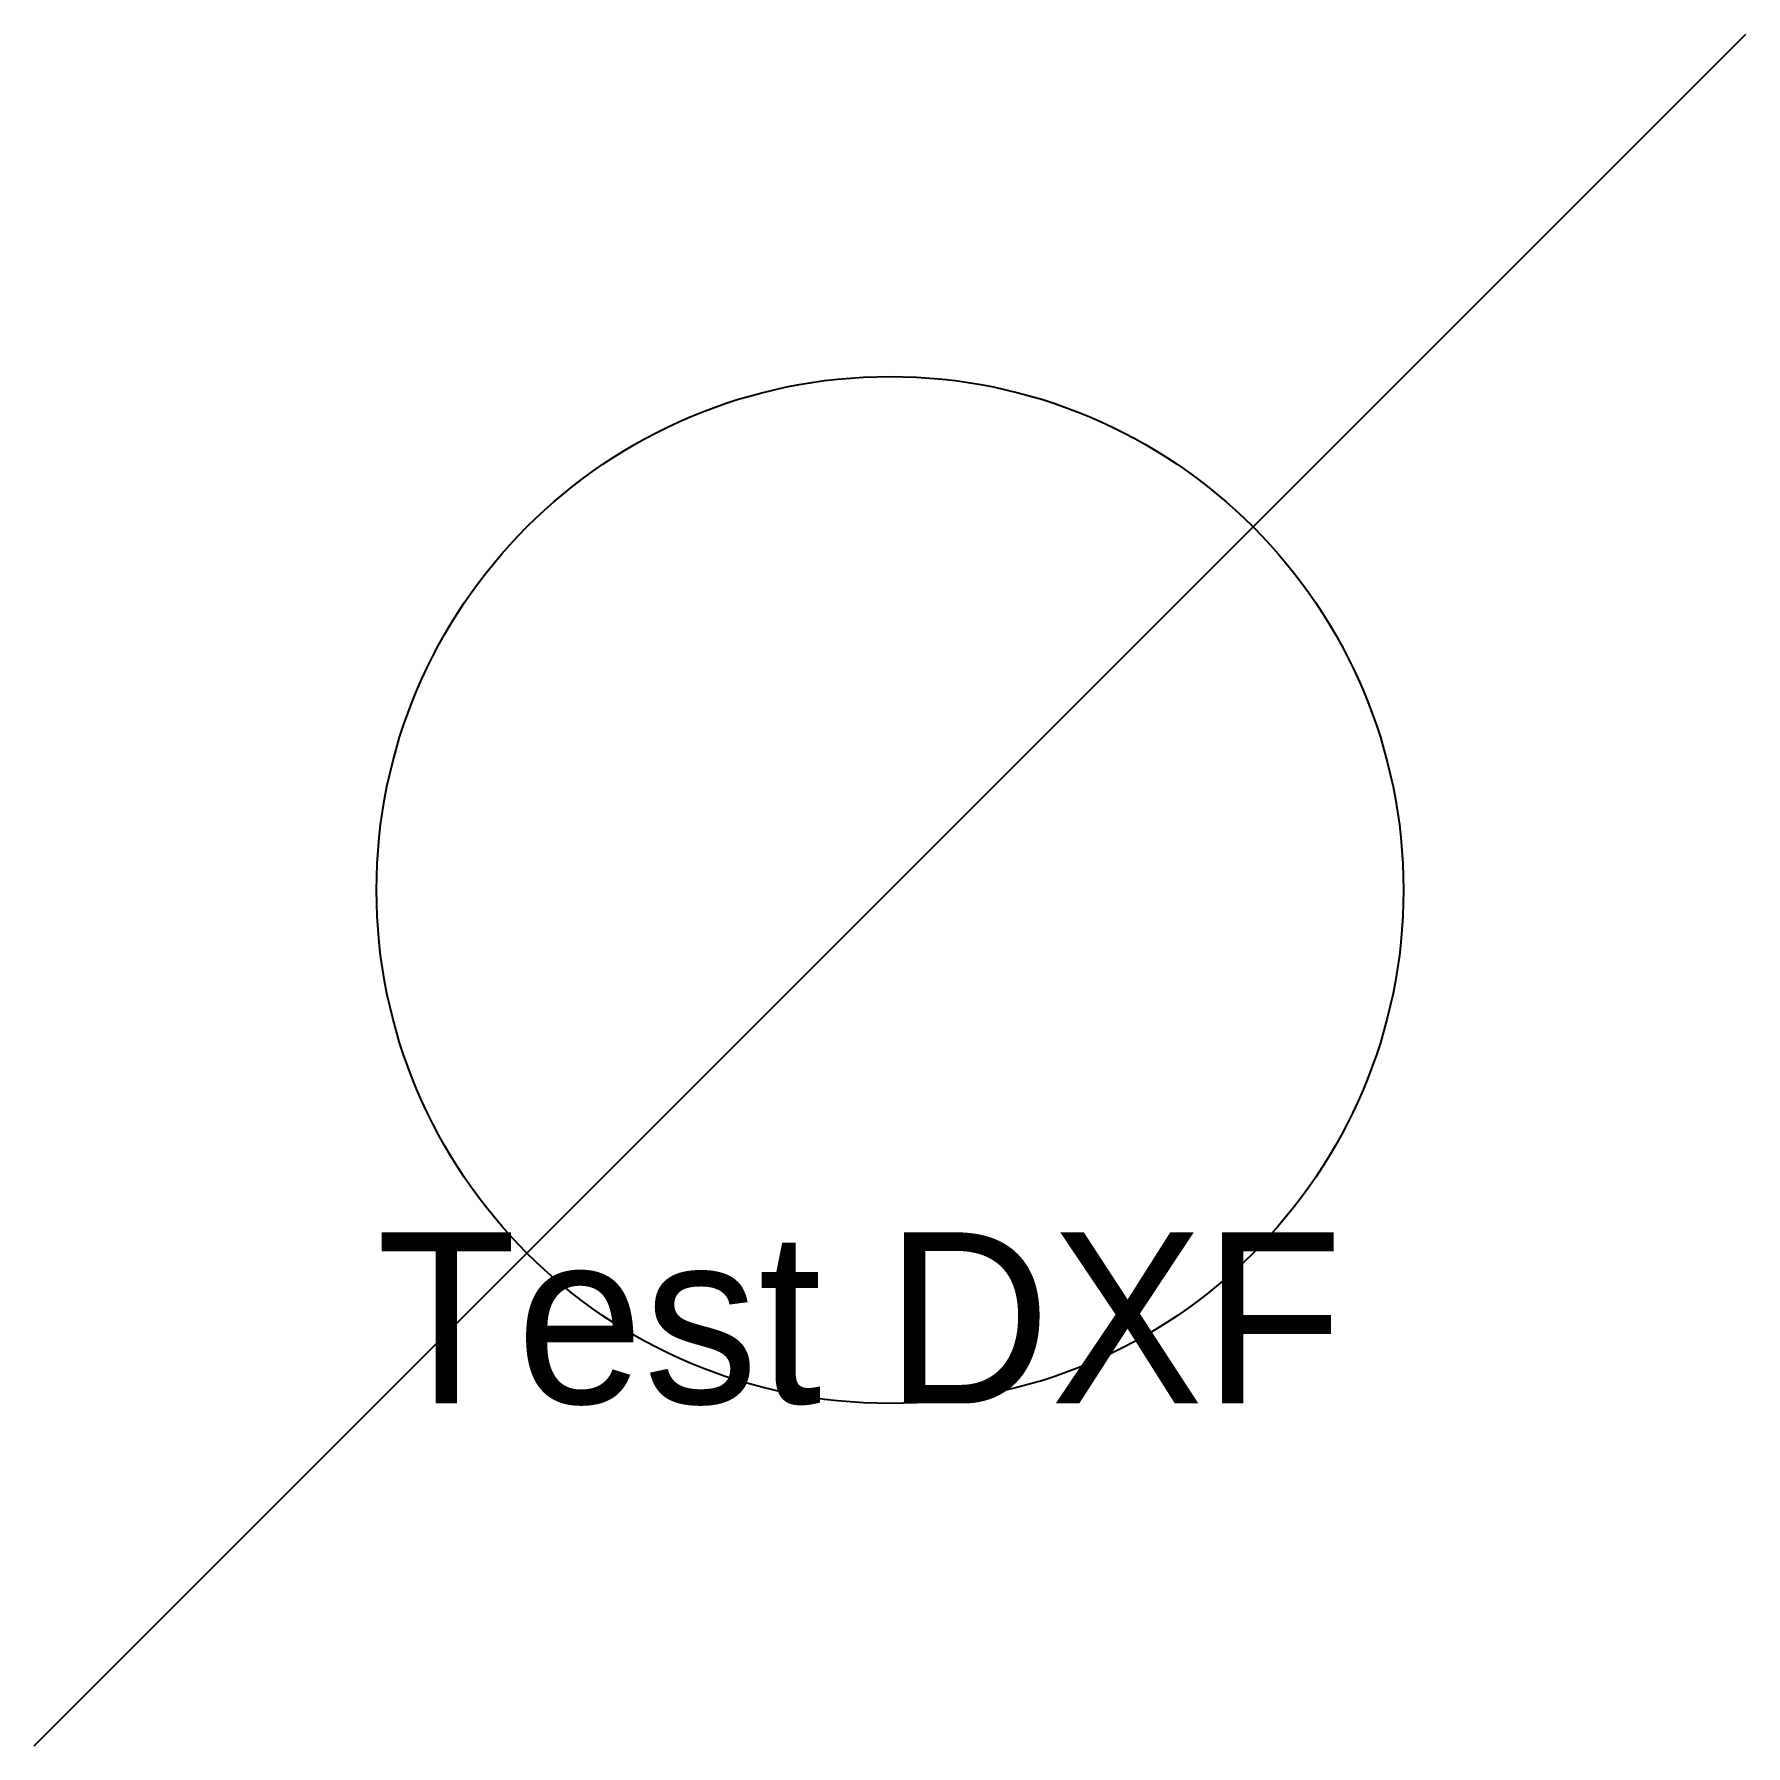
# Model space of a CAD drawing. Header units: millimetres. Extents: x 0 to 10, y 0 to 10.
import ezdxf

# ---------------------------------------------------------------- set-up
doc = ezdxf.new("R2010")
doc.units = ezdxf.units.MM
doc.layers.get('0').update_dxf_attribs({"linetype": 'CONTINUOUS'})

msp = doc.modelspace()

# ---------------------------------------------------------------- linework, layer by layer
msp.add_line((0, 0), (10, 10))
msp.add_circle((5, 5), 3)

# ---------------------------------------------------------------- texts
msp.add_text('Test DXF', height=1).set_placement((2, 2))

doc.saveas('drawing.dxf')
